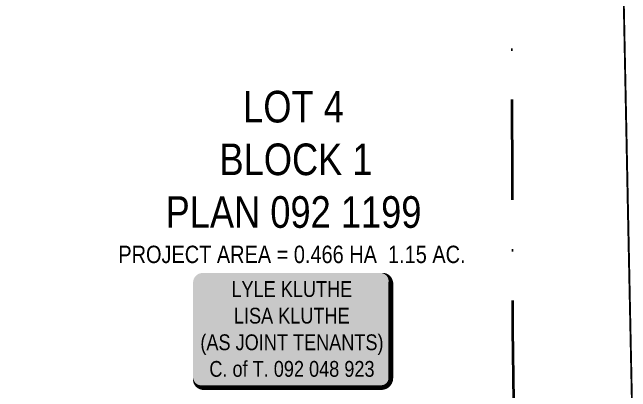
# Model space of a CAD drawing. Extents: x 88833 to 97610, y 5963373 to 5974710.
# Drawn here: x 90252.1 to 90643, y 5969344.3 to 5969584.3 of the extents above; entities that cross this region are included whole.
import ezdxf
from ezdxf.enums import TextEntityAlignment as Align

# ---------------------------------------------------------------- set-up
doc = ezdxf.new("R2010")
doc.units = 0
doc.header["$LTSCALE"] = 5
doc.linetypes.add('DASHDOT', pattern=[25.4, 12.7, -6.35, 0, -6.35])
for name, color, linetype in [('AS-OWNER', 7, 'Continuous'), ('C-SYMBOL', 7, 'Continuous'), ('L-AREAREQUIRED', 7, 'Continuous'), ('L-SEC', 7, 'Continuous'), ('L-TITLEDB', 4, 'Continuous')]:
    doc.layers.add(name, color=color, linetype=linetype)
doc.layers.add('AS-RECON EXISTING', color=151, linetype='DASHDOT', lineweight=40)
doc.styles.add('100L', font='ARIALN.TTF', dxfattribs={"height": 10})
doc.styles.add('175L', font='ARIALN.TTF', dxfattribs={"height": 2})
doc.styles.add('80', font='ARIALN.TTF', dxfattribs={"height": 10})

# ---------------------------------------------------------------- blocks, each defined once
blk = doc.blocks.new('*U472')
h = blk.add_hatch(color=59)
edge = h.paths.add_edge_path()
edge.add_line((-56.5, -37), (56.5, -37))
edge.add_arc((56.5, -31), 6, 270, 360)
edge.add_line((62.5, -31), (62.5, 29.5))
edge.add_arc((56.5, 29.5), 6, 0, 90)
edge.add_line((56.5, 35.5), (-56.5, 35.5))
edge.add_arc((-56.5, 29.5), 6, 90, 180)
edge.add_line((-62.5, 29.5), (-62.5, -31))
edge.add_arc((-56.5, -31), 6, 180, 270)
at = {"color": 1, "flags": 128}
blk.add_lwpolyline([(-56.5, -37, 3, 3, 0), (56.5, -37, 3, 3, 0.414214), (62.5, -31, 3, 3, 0), (62.5, 29.5, 3, 0, 0.414214), (56.5, 35.5, 0, 0, 0), (-56.5, 35.5, 0, 0, 0.414214), (-62.5, 29.5, 0, 0, 0), (-62.5, -31, 0, 3, 0.414214)], format="xyseb", close=True, dxfattribs=at)
blk.add_lwpolyline([(-56.05, -9.74, 0, 7.5, 0), (0, 0, 0, 0, 0)], format="xyseb", dxfattribs=at)
at = {"color": 1, "style": '80'}
blk.add_attdef('ENTER_TEXT_001', (-35.99, -5), '', height=10, dxfattribs=at)

msp = doc.modelspace()

# ---------------------------------------------------------------- linework, layer by layer
at = {"layer": 'AS-RECON EXISTING', "flags": 128}
msp.add_lwpolyline([(90573.138, 5968957.258), (90572.018, 5968992.399), (90571.755, 5969023.309), (90571.079, 5969072.667), (90571.05, 5969150.139), (90570.535, 5969223.996), (90569.82, 5969297.082), (90568.428, 5969383.674), (90568.227, 5969478.374), (90567.847, 5969579.653), (90566.351, 5969645.148), (90565.618, 5969658.123), (90563.331, 5969681.602), (90562.819, 5969684.03)], dxfattribs=at)
at = {"layer": 'L-SEC', "flags": 128}
msp.add_lwpolyline([(90633.16, 5969859.897), (90649.709, 5969055.684)], dxfattribs=at)
at = {"layer": 'L-TITLEDB', "flags": 128}
msp.add_lwpolyline([(90231.251, 5969852.026), (90246.831, 5969048.137), (90524.412, 5969053.337), (90649.709, 5969055.684), (90641.162, 5969457.919), (90635.973, 5969723.181), (90443.845, 5969719.475), (90441.224, 5969856.138)], close=True, dxfattribs=at)

# ---------------------------------------------------------------- block references
at = {"layer": 'AS-OWNER', "color": 5}
ref = msp.add_blockref('*U472', (90428.833, 5969383.877), dxfattribs=at)
ref.add_attrib('ENTER_TEXT_001', 'LYLE KLUTHE', (90390.535, 5969404.229), dxfattribs={"layer": '0', "color": 1, "height": 10, "style": '80'})
ref.add_attrib('ENTER_TEXT_002', 'LISA KLUTHE', (90392.128, 5969387.385), dxfattribs={"layer": '0', "color": 1, "height": 10, "style": '80'})
ref.add_attrib('ENTER_TEXT_003', '(AS JOINT TENANTS)', (90370.924, 5969370.541), dxfattribs={"layer": '0', "color": 1, "height": 10, "style": '80'})
ref.add_attrib('ENTER_TEXT_004', 'C. of T. 092 048 923', (90376.603, 5969353.697), dxfattribs={"layer": '0', "color": 1, "height": 10, "style": '80'})

# ---------------------------------------------------------------- texts
at = {"layer": 'C-SYMBOL', "color": 3, "insert": (90343.914, 5969534.666), "char_height": 20, "attachment_point": 1, "style": '175L'}
msp.add_mtext_dynamic_manual_height_columns('\\pi54.069;LOT 4\\P\\pi39.103;BLOCK 1\\P\\pi5.0378;PLAN 092 1199', width=169.05243, gutter_width=55, heights=[0], dxfattribs=at)
at = {"layer": 'L-AREAREQUIRED', "color": 5, "style": '100L'}
msp.add_text('PROJECT AREA = 0.466 HA  1.15 AC.', height=11, dxfattribs=at).set_placement((90428.833, 5969422.367), align=Align.BOTTOM_CENTER)

doc.saveas('drawing.dxf')
